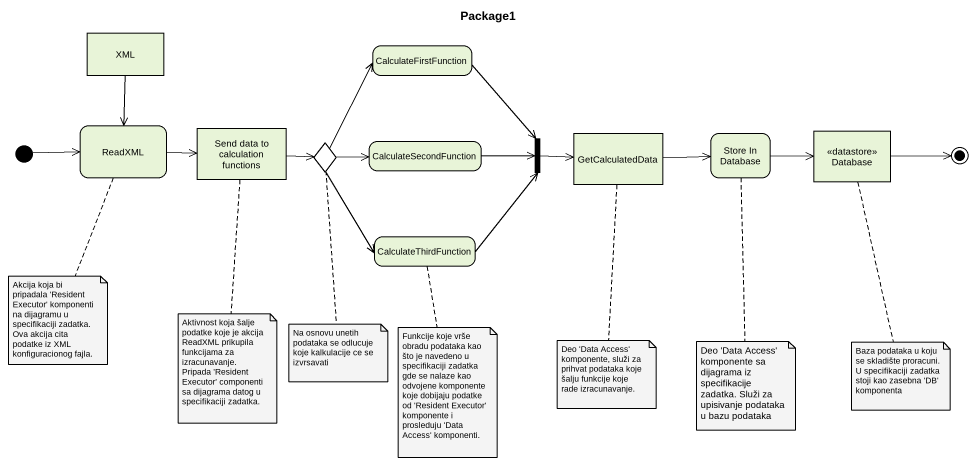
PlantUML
@startuml
title Package1
hide empty description
state XML <<object>>
state CalculateFirstFunction
state ReadXML
state "Send data to calculation functions" as Send_data_to_calculation <<object>>
state choice1 <<choice>>
state CalculateSecondFunction
state fork1 <<join>>
state GetCalculatedData <<object>>
state "Store In Database" as Store_In_Database
state "Database" as Database_ <<datastore>>
state CalculateThirdFunction
[*] -right-> ReadXML
XML --> ReadXML
CalculateFirstFunction --> fork1
ReadXML -right-> Send_data_to_calculation
Send_data_to_calculation -right-> choice1
choice1 -up-> CalculateFirstFunction
choice1 -right-> CalculateSecondFunction
choice1 --> CalculateThirdFunction
CalculateSecondFunction -right-> fork1
fork1 -right-> GetCalculatedData
GetCalculatedData -right-> Store_In_Database
Store_In_Database -right-> Database_
CalculateThirdFunction -up-> fork1
Database_ -right-> [*]
note bottom of ReadXML : Akcija koja bi pripadala 'Resident Executor' komponenti na dijagramu u specifikaciji zadatka. Ova akcija cita podatke iz XML konfiguracionog fajla.
note bottom of Send_data_to_calculation : Aktivnost koja šalje podatke koje je akcija ReadXML prikupila funkcijama za izracunavanje. Pripada 'Resident Executor' componenti sa dijagrama datog u specifikaciji zadatka.
note bottom of choice1 : Na osnovu unetih podataka se odlucuje koje kalkulacije ce se izvrsavati
note bottom of CalculateThirdFunction : Funkcije koje vrše obradu podataka kao što je navedeno u specifikaciji zadatka gde se nalaze kao odvojene komponente koje dobijaju podatke od 'Resident Executor' komponente i prosleduju 'Data Access' komponenti.
note bottom of GetCalculatedData : Deo 'Data Access' komponente, služi za prihvat podataka koje šalju funkcije koje rade izracunavanje.
note bottom of Store_In_Database : Deo 'Data Access' komponente sa dijagrama iz specifikacije zadatka. Služi za upisivanje podataka u bazu podataka
note bottom of Database_ : Baza podataka u koju se skladište proracuni. U specifikaciji zadatka stoji kao zasebna 'DB' komponenta
@enduml
